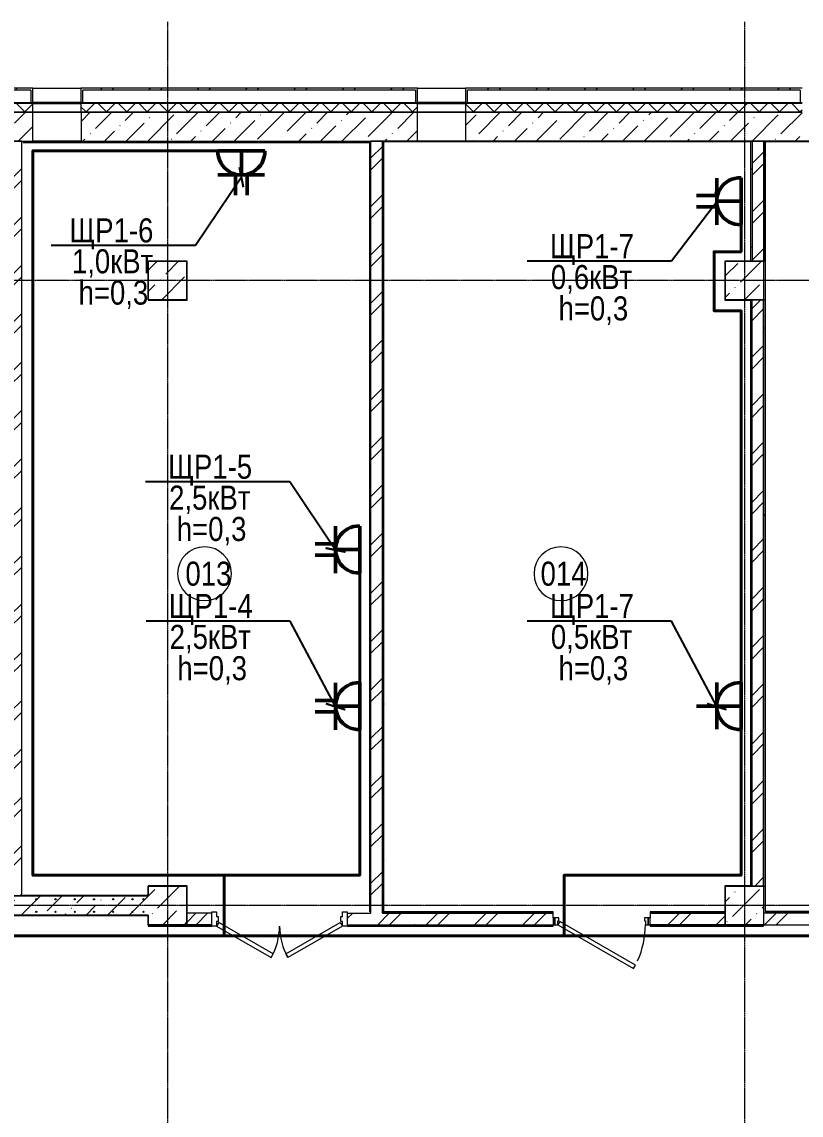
# Model space of a CAD drawing. Header units: metres. Extents: x -93142 to 227756, y -64772 to 286334.
# Drawn here: x 76548 to 84653, y -49466 to -38095 of the extents above; entities that cross this region are included whole.
import ezdxf

# ---------------------------------------------------------------- set-up
doc = ezdxf.new("R2010")
doc.units = ezdxf.units.M
doc.linetypes.add('ADSK_Линия сетки', pattern=[21, 12, -3, 3, -3])
doc.linetypes.add('Сверху_2_', pattern=[3.96875, 2.38125, -1.5875])
for name, color, linetype, lineweight in [('A-AREA-IDEN', 7, 'Continuous', 9), ('A-DOOR', 7, 'Continuous', 5), ('A-DOOR-FRAM', 7, 'Continuous', 13), ('A-FLOR', 7, 'Continuous', 5), ('A-GLAZ', 7, 'Continuous', 5), ('A-WALL', 7, 'Continuous', 5), ('A-WALL-PATT', 7, 'Continuous', 18), ('I-WALL', 7, 'Continuous', 5), ('S-COLS', 7, 'Continuous', 5), ('S-GRID', 7, 'Continuous', 9), ('S-RBAR', 7, 'Continuous', 5), ('Освещение', 1, 'Continuous', 50), ('Эл-свет раб.', 5, 'Continuous', 50), ('ЭЛ.сети', 5, 'Continuous', 100), ('ЭОМ', 7, 'Continuous', 40)]:
    doc.layers.add(name, color=color, linetype=linetype, lineweight=lineweight)
doc.styles.add('GOST Common_I_1', font='ARIALN.TTF', dxfattribs={"height": 300})
doc.styles.add('STYLE1', font='ARIALN.TTF', dxfattribs={"height": 250})
doc.styles.add('ГОСТ 2.304', font='ARIALN.TTF', dxfattribs={"width": 0.85})
doc.dimstyles.new('СПДС', dxfattribs={"dimscale": 100, "dimtxt": 2.5, "dimasz": 2.5, "dimexe": 1.25, "dimexo": 0.625, "dimtad": 1, "dimdec": 0, "dimrnd": 0.001, "dimtxsty": 'ГОСТ 2.304', "dimblk": 'OBLIQUE', "dimcen": 2.5, "dimdle": 2, "dimadec": 0, "dimazin": 2, "dimtfac": 0.75, "dimtdec": 0, "dimtmove": 1, "dimatfit": 3, "dimfxl": 1, "dimtolj": 1, "dimarcsym": 1})
pattern_1 = [(45, (0, 0), (84.19025, 308.69666), [396.875, -79.375, 3.353, -76.022])]
pattern_2 = [(45, (0, 0), (-251.4472, 251.4472), []), (45, (0, 381), (-251.4472, 251.4472), [])]
pattern_3 = [(0, (0, 0), (812.8, 203.2), [33.528, -576.072, 33.528, -576.072, -3251.2]), (0, (0, 0), (812.8, 203.2), [-1219.2, 33.528, -1185.672, 33.528, -576.072, -1422.4]), (0, (0, 0), (812.8, 203.2), [-3048, 33.528, -372.872, 33.528, -982.472]), (120, (304.8, 101.6), (-582.37636, 602.30545), [33.528, -576.072, 33.528, -576.072, -3251.2]), (120, (304.8, 101.6), (-582.37636, 602.30545), [-1219.2, 33.528, -1185.672, 33.528, -576.072, -1422.4]), (120, (304.8, 101.6), (-582.37636, 602.30545), [-3048, 33.528, -372.872, 33.528, -982.472]), (240, (406.4, 508), (-230.42364, -805.50545), [33.528, -576.072, 33.528, -576.072, -3251.2]), (240, (406.4, 508), (-230.42364, -805.50545), [-1219.2, 33.528, -1185.672, 33.528, -576.072, -1422.4]), (240, (406.4, 508), (-230.42364, -805.50545), [-3048, 33.528, -372.872, 33.528, -982.472])]

# ---------------------------------------------------------------- blocks, each defined once
blk = doc.blocks.new('Окно-Квадратный проем - 500 x 600_в_-242012-Цокольный этаж')
at = {"layer": 'A-GLAZ', "lineweight": 20}
for p, q in [((-258, -150), (-258, 150)), ((242, 150), (242, -150))]:
    blk.add_line(p, q, dxfattribs=at)
at = {"layer": 'A-GLAZ', "linetype": 'Сверху_2_', "lineweight": 20}
for p, q in [((-258, 150), (242, 150)), ((242, -150), (-258, -150))]:
    blk.add_line(p, q, dxfattribs=at)
blk = doc.blocks.new('КДП АПК - КР_rvt-1-Цокольный этаж')
at = {"layer": 'A-WALL-PATT', "lineweight": 15}
h = blk.add_hatch(dxfattribs=at)
h.set_pattern_fill('FP_9', color=256, style=0, pattern_type=2)
h.set_pattern_definition(pattern_1)
h.paths.add_polyline_path([(85696, -38696), (85696, -38396), (85163, -38396), (85163, -38696), (85539, -38696)], flags=0)
h.paths.add_polyline_path([(84525, -38696), (84663, -38696), (84663, -38396), (81163, -38396), (81163, -38696), (82497, -38696)], flags=0)
h.paths.add_polyline_path([(80663, -38696), (80663, -38396), (77163, -38396), (77163, -38696), (80469, -38696)], flags=0)
h.paths.add_polyline_path([(76663, -38696), (76663, -38396), (73163, -38396), (73163, -38696), (74386, -38696)], flags=0)
h.paths.add_polyline_path([(72663, -38696), (72663, -38396), (67912, -38396), (67912, -38696), (72358, -38696)], flags=0)
h = blk.add_hatch(dxfattribs=at)
h.set_pattern_fill('FP_9', color=256, style=0, pattern_type=2)
h.set_pattern_definition(pattern_1)
h.paths.add_polyline_path([(77863, -46746), (77863, -46546), (75763, -46546), (75763, -46746), (77428, -46746)], flags=0)
h.paths.add_polyline_path([(74363, -46746), (74363, -46546), (72263, -46546), (72263, -46746), (72358, -46746)], flags=0)
at = {"layer": 'S-COLS', "lineweight": 15}
h = blk.add_hatch(dxfattribs=at)
h.set_pattern_fill('FP_9', color=256, style=0, pattern_type=2)
h.set_pattern_definition(pattern_1)
h.paths.add_polyline_path([(78263, -40346), (78263, -39946), (77863, -39946), (77863, -40346)], flags=0)
h = blk.add_hatch(dxfattribs=at)
h.set_pattern_fill('FP_9', color=256, style=0, pattern_type=2)
h.set_pattern_definition(pattern_1)
h.paths.add_polyline_path([(84263, -40346), (84263, -39946), (83863, -39946), (83863, -40346)], flags=0)
h = blk.add_hatch(dxfattribs=at)
h.set_pattern_fill('FP_9', color=256, style=0, pattern_type=2)
h.set_pattern_definition(pattern_1)
h.paths.add_polyline_path([(77863, -46846), (78263, -46846), (78263, -46446), (77863, -46446), (77863, -46746)], flags=0)
h = blk.add_hatch(dxfattribs=at)
h.set_pattern_fill('FP_9', color=256, style=0, pattern_type=2)
h.set_pattern_definition(pattern_1)
h.paths.add_polyline_path([(84263, -46846), (84263, -46446), (83863, -46446), (83863, -46846)], flags=0)
at = {"layer": 'S-RBAR', "lineweight": 15}
for points in [[(76698, -46587), (76704, -46581), (76698, -46575), (76692, -46581)], [(76898, -46587), (76904, -46581), (76898, -46575), (76892, -46581)], [(77098, -46587), (77104, -46581), (77098, -46575), (77092, -46581)], [(77298, -46587), (77304, -46581), (77298, -46575), (77292, -46581)], [(77498, -46587), (77504, -46581), (77498, -46575), (77492, -46581)], [(77698, -46587), (77704, -46581), (77698, -46575), (77692, -46581)], [(77813, -46587), (77819, -46581), (77813, -46575), (77807, -46581)], [(76698, -46717), (76704, -46711), (76698, -46705), (76692, -46711)], [(76898, -46717), (76904, -46711), (76898, -46705), (76892, -46711)], [(77098, -46717), (77104, -46711), (77098, -46705), (77092, -46711)], [(77298, -46717), (77304, -46711), (77298, -46705), (77292, -46711)], [(77498, -46717), (77504, -46711), (77498, -46705), (77492, -46711)], [(77698, -46717), (77704, -46711), (77698, -46705), (77692, -46711)], [(77813, -46717), (77819, -46711), (77813, -46705), (77807, -46711)]]:
    blk.add_hatch(color=256, dxfattribs=at).paths.add_polyline_path(points, flags=0)
h = blk.add_hatch(color=256, dxfattribs=at)
edge = h.paths.add_edge_path(flags=0)
edge.add_arc((76698, -46581), 6, 0, 360)
h = blk.add_hatch(color=256, dxfattribs=at)
edge = h.paths.add_edge_path(flags=0)
edge.add_arc((76898, -46581), 6, 0, 360)
h = blk.add_hatch(color=256, dxfattribs=at)
edge = h.paths.add_edge_path(flags=0)
edge.add_arc((77098, -46581), 6, 0, 360)
h = blk.add_hatch(color=256, dxfattribs=at)
edge = h.paths.add_edge_path(flags=0)
edge.add_arc((77298, -46581), 6, 0, 360)
h = blk.add_hatch(color=256, dxfattribs=at)
edge = h.paths.add_edge_path(flags=0)
edge.add_arc((77498, -46581), 6, 0, 360)
h = blk.add_hatch(color=256, dxfattribs=at)
edge = h.paths.add_edge_path(flags=0)
edge.add_arc((77698, -46581), 6, 0, 360)
h = blk.add_hatch(color=256, dxfattribs=at)
edge = h.paths.add_edge_path(flags=0)
edge.add_arc((77813, -46581), 6, 0, 360)
h = blk.add_hatch(color=256, dxfattribs=at)
edge = h.paths.add_edge_path(flags=0)
edge.add_arc((76698, -46711), 6, 0, 360)
h = blk.add_hatch(color=256, dxfattribs=at)
edge = h.paths.add_edge_path(flags=0)
edge.add_arc((76898, -46711), 6, 0, 360)
h = blk.add_hatch(color=256, dxfattribs=at)
edge = h.paths.add_edge_path(flags=0)
edge.add_arc((77098, -46711), 6, 0, 360)
h = blk.add_hatch(color=256, dxfattribs=at)
edge = h.paths.add_edge_path(flags=0)
edge.add_arc((77298, -46711), 6, 0, 360)
h = blk.add_hatch(color=256, dxfattribs=at)
edge = h.paths.add_edge_path(flags=0)
edge.add_arc((77498, -46711), 6, 0, 360)
h = blk.add_hatch(color=256, dxfattribs=at)
edge = h.paths.add_edge_path(flags=0)
edge.add_arc((77698, -46711), 6, 0, 360)
h = blk.add_hatch(color=256, dxfattribs=at)
edge = h.paths.add_edge_path(flags=0)
edge.add_arc((77813, -46711), 6, 0, 360)
at = {"layer": 'I-WALL', "lineweight": 15}
for p, q in [((76663, -38396), (73163, -38396)), ((76663, -38696), (76663, -38396)), ((76663, -38396), (77163, -38396)), ((80663, -38396), (77163, -38396)), ((77163, -38396), (77163, -38696)), ((80663, -38696), (80663, -38396)), ((80663, -38396), (81163, -38396)), ((84663, -38396), (81163, -38396)), ((81163, -38396), (81163, -38696)), ((73163, -38696), (76663, -38696)), ((77163, -38696), (76663, -38696)), ((77163, -38696), (80663, -38696)), ((81163, -38696), (80663, -38696)), ((81163, -38696), (84663, -38696)), ((77863, -46546), (75763, -46546)), ((75763, -46746), (77863, -46746))]:
    blk.add_line(p, q, dxfattribs=at)
at = {"layer": 'S-COLS', "lineweight": 15}
for p, q in [((78263, -39946), (77863, -39946)), ((77863, -39946), (77863, -40346)), ((78263, -40346), (78263, -39946)), ((84263, -39946), (83863, -39946)), ((83863, -39946), (83863, -40346)), ((84263, -40346), (84263, -39946)), ((77863, -40346), (78263, -40346)), ((83863, -40346), (84263, -40346)), ((78263, -46446), (77863, -46446)), ((77863, -46446), (77863, -46546)), ((78263, -46846), (78263, -46446)), ((84263, -46446), (83863, -46446)), ((83863, -46446), (83863, -46846)), ((84263, -46846), (84263, -46446)), ((77863, -46746), (77863, -46846)), ((77863, -46846), (78263, -46846)), ((83863, -46846), (84263, -46846))]:
    blk.add_line(p, q, dxfattribs=at)
at = {"layer": 'S-RBAR', "lineweight": 15}
for p, q in [((76698, -46575), (76692, -46581)), ((76692, -46581), (76698, -46587)), ((76704, -46581), (76698, -46575)), ((76698, -46587), (76704, -46581)), ((76898, -46575), (76892, -46581)), ((76892, -46581), (76898, -46587)), ((76904, -46581), (76898, -46575)), ((76898, -46587), (76904, -46581)), ((77098, -46575), (77092, -46581)), ((77092, -46581), (77098, -46587)), ((77104, -46581), (77098, -46575)), ((77098, -46587), (77104, -46581)), ((77298, -46575), (77292, -46581)), ((77292, -46581), (77298, -46587)), ((77304, -46581), (77298, -46575)), ((77298, -46587), (77304, -46581)), ((77498, -46575), (77492, -46581)), ((77492, -46581), (77498, -46587)), ((77504, -46581), (77498, -46575)), ((77498, -46587), (77504, -46581)), ((77698, -46575), (77692, -46581)), ((77692, -46581), (77698, -46587)), ((77704, -46581), (77698, -46575)), ((77698, -46587), (77704, -46581)), ((77813, -46575), (77807, -46581)), ((77807, -46581), (77813, -46587)), ((77819, -46581), (77813, -46575)), ((77813, -46587), (77819, -46581)), ((76698, -46705), (76692, -46711)), ((76692, -46711), (76698, -46717)), ((76704, -46711), (76698, -46705)), ((76698, -46717), (76704, -46711)), ((76898, -46705), (76892, -46711)), ((76892, -46711), (76898, -46717)), ((76904, -46711), (76898, -46705)), ((76898, -46717), (76904, -46711)), ((77098, -46705), (77092, -46711)), ((77092, -46711), (77098, -46717)), ((77104, -46711), (77098, -46705)), ((77098, -46717), (77104, -46711)), ((77298, -46705), (77292, -46711)), ((77292, -46711), (77298, -46717)), ((77304, -46711), (77298, -46705)), ((77298, -46717), (77304, -46711)), ((77498, -46705), (77492, -46711)), ((77492, -46711), (77498, -46717)), ((77504, -46711), (77498, -46705)), ((77498, -46717), (77504, -46711)), ((77698, -46705), (77692, -46711)), ((77692, -46711), (77698, -46717)), ((77704, -46711), (77698, -46705)), ((77698, -46717), (77704, -46711)), ((77813, -46705), (77807, -46711)), ((77807, -46711), (77813, -46717)), ((77819, -46711), (77813, -46705)), ((77813, -46717), (77819, -46711))]:
    blk.add_line(p, q, dxfattribs=at)
for centre in [(76698, -46581), (76898, -46581), (77098, -46581), (77298, -46581), (77498, -46581), (77698, -46581), (77813, -46581), (76698, -46711), (76898, -46711), (77098, -46711), (77298, -46711), (77498, -46711), (77698, -46711), (77813, -46711)]:
    blk.add_circle(centre, 6, dxfattribs=at)
at = {"lineweight": 15}
for p in [(76921, -38546), (80921, -38546)]:
    blk.add_blockref('Окно-Квадратный проем - 500 x 600_в_-242012-Цокольный этаж', p, dxfattribs=at)
blk = doc.blocks.new('Дверь-ВНУТРЕННЯЯ - ДГ 21-14-1577430-Цокольный этаж')
at = {"layer": 'A-DOOR', "lineweight": 15}
for p, q in [((-633, -42), (-655, -81)), ((-655, -81), (-88, -409)), ((-65, -370), (-633, -42)), ((65, -370), (632, -42)), ((655, -81), (88, -409)), ((632, -42), (655, -81)), ((-88, -409), (-65, -370)), ((88, -409), (65, -370))]:
    blk.add_line(p, q, dxfattribs=at)
for centre, start, end in [((-655, -81), 330, 360), ((655, -81), 180, 210)]:
    blk.add_arc(centre, 655, start, end, dxfattribs=at)
at = {"layer": 'A-DOOR-FRAM', "lineweight": 15}
for p, q in [((-705, 69), (-655, 69)), ((-705, -81), (-705, 69)), ((-655, 69), (-655, 19)), ((-655, 19), (-639, 19)), ((-639, 19), (-639, -32)), ((639, 19), (655, 19)), ((639, -32), (639, 19)), ((655, 69), (705, 69)), ((655, 19), (655, 69)), ((705, 69), (705, -81)), ((-655, -81), (-705, -81)), ((-655, -32), (-655, -81)), ((-639, -32), (-655, -32)), ((655, -32), (639, -32)), ((655, -81), (655, -32)), ((705, -81), (655, -81))]:
    blk.add_line(p, q, dxfattribs=at)
blk = doc.blocks.new('AC_Дверь_Однопольная_ДеревяннаяВнутренняя_ГОСТ6629-88 - ДГ 21-10Л-1292866-Цокольный этаж')
at = {"layer": 'A-DOOR', "lineweight": 13}
for p, q in [((-333, 515), (-353, 480)), ((-353, 480), (435, 25)), ((455, 60), (-333, 515)), ((435, 25), (455, 60))]:
    blk.add_line(p, q, dxfattribs=at)
at = {"layer": 'A-DOOR', "lineweight": 18}
for p, q in [((-485, 60), (-505, 60)), ((-505, 60), (-505, -10)), ((-485, -10), (-485, 60)), ((505, 60), (485, 60)), ((485, 60), (485, -10)), ((505, -10), (505, 60)), ((-505, -10), (-485, -10)), ((485, -10), (505, -10))]:
    blk.add_line(p, q, dxfattribs=at)
at = {"layer": 'A-DOOR'}
blk.add_arc((455, 60), 910, 155.7365, 180, dxfattribs=at)
at = {"layer": 'A-DOOR-FRAM'}
for p, q in [((-455, 60), (-485, 60)), ((-485, 60), (-485, -10)), ((-455, 20), (-455, 60)), ((-445, 20), (-455, 20)), ((-445, -10), (-445, 20)), ((455, 20), (445, 20)), ((445, 20), (445, -10)), ((485, 60), (455, 60)), ((455, 60), (455, 20)), ((485, -10), (485, 60)), ((-485, -10), (-445, -10)), ((445, -10), (485, -10))]:
    blk.add_line(p, q, dxfattribs=at)
blk = doc.blocks.new('ПСС_Марка_помещения - Имя_2_5мм-224473-Цокольный этаж')
at = {"layer": 'A-AREA-IDEN'}
for start, end in [(360, 180), (180, 360)]:
    blk.add_arc((-0.07, 0.04), 3.5, start, end, dxfattribs=at)
blk = doc.blocks.new('двойная розетка штепсельная с заземляющим контактом скрытой установки IP20')
at = {"layer": 'Эл-свет раб.', "ltscale": 0.3}
for p, q in [((242831, -163233), (242831, -163444)), ((242951, -163233), (242951, -163444)), ((243132, -163444), (242645, -163444)), ((242891, -163696), (242891, -163444)), ((243135, -163696), (242647, -163696))]:
    blk.add_line(p, q, dxfattribs=at)
at = {"layer": 'Эл-свет раб.', "ltscale": 0.3, "extrusion": (0, 0, -1)}
blk.add_ellipse((242891, -163688), major_axis=(-173, 173), ratio=1, start_param=5.464002, end_param=8.673165, dxfattribs=at)
blk = doc.blocks.new('_Oblique')
at = {"color": 0, "linetype": 'ByBlock', "lineweight": -2}
blk.add_line((-0.5, -0.5), (0.5, 0.5), dxfattribs=at)
blk = doc.blocks.new('Розетка штепсельная с заземляющим контактом скрытой установки IP20')
at = {"layer": 'Эл-свет раб.', "ltscale": 0.3}
for p, q in [((191575, -246568), (191575, -246106)), ((191816, -246316), (191329, -246316)), ((191819, -246568), (191331, -246568))]:
    blk.add_line(p, q, dxfattribs=at)
at = {"layer": 'Эл-свет раб.', "ltscale": 0.3, "extrusion": (0, 0, -1)}
blk.add_ellipse((191575, -246560), major_axis=(-173, 173), ratio=1, start_param=5.464002, end_param=8.673165, dxfattribs=at)

msp = doc.modelspace()

# ---------------------------------------------------------------- hatches: boundary and pattern name
at = {"layer": 'A-WALL-PATT', "lineweight": 15}
h = msp.add_hatch(dxfattribs=at)
h.set_pattern_fill('FP_1', color=256, style=0, pattern_type=2)
h.set_pattern_definition(pattern_2)
h.paths.add_polyline_path([(85162.6532, -38935.6443), (85182.6532, -38935.6443), (85182.6532, -38805.6443), (85695.5434, -38805.6443), (85695.5434, -38785.6443), (85162.6532, -38785.6443), (85162.6532, -38805.6443)], flags=0)
h.paths.add_polyline_path([(84642.6532, -38935.6443), (84662.6532, -38935.6443), (84662.6532, -38785.6443), (81162.6532, -38785.6443), (81162.6532, -38935.6443), (81182.6532, -38935.6443), (81182.6532, -38805.6443), (84642.6532, -38805.6443)], flags=0)
h.paths.add_polyline_path([(80642.6532, -38935.6443), (80662.6532, -38935.6443), (80662.6532, -38785.6443), (77162.6532, -38785.6443), (77162.6532, -38935.6443), (77182.6532, -38935.6443), (77182.6532, -38805.6443), (80642.6532, -38805.6443)], flags=0)
h.paths.add_polyline_path([(76642.6532, -38935.6443), (76662.6532, -38935.6443), (76662.6532, -38785.6443), (73162.6532, -38785.6443), (73162.6532, -38935.6443), (73182.6532, -38935.6443), (73182.6532, -38805.6443), (76642.6532, -38805.6443)], flags=0)
h.paths.add_polyline_path([(72662.6532, -38935.6443), (72662.6532, -38785.6443), (67912.2467, -38785.6443), (67912.2467, -38805.6443), (72642.6532, -38805.6443), (72642.6532, -38935.6443)], flags=0)
at = {"layer": 'A-WALL-PATT', "lineweight": 15, "true_color": 0x787878}
h = msp.add_hatch(dxfattribs=at)
h.set_pattern_fill('FP_4', color=8, style=0, pattern_type=2)
h.set_pattern_definition([(45, (0, 0), (-106.06602, 106.06602), []), (135, (0, 0), (-106.06602, -106.06602), [])])
h.paths.add_polyline_path([(85539.2534, -39035.6443), (85695.5434, -39035.6443), (85695.5434, -38945.6443), (85162.6532, -38945.6443), (85162.6532, -39035.6443)], flags=0)
h.paths.add_polyline_path([(84662.6532, -39035.6443), (84662.6532, -38945.6443), (81162.6532, -38945.6443), (81162.6532, -39035.6443), (84525.3001, -39035.6443)], flags=0)
h.paths.add_polyline_path([(80662.6532, -39035.6443), (80662.6532, -38945.6443), (77162.6532, -38945.6443), (77162.6532, -39035.6443), (80469.4869, -39035.6443)], flags=0)
h.paths.add_polyline_path([(76662.6532, -39035.6443), (76662.6532, -38945.6443), (73162.6532, -38945.6443), (73162.6532, -39035.6443), (74385.7672, -39035.6443)], flags=0)
h.paths.add_polyline_path([(72662.6532, -39035.6443), (72662.6532, -38945.6443), (67912.2467, -38945.6443), (67912.2467, -39035.6443), (72357.8606, -39035.6443)], flags=0)
at = {"layer": 'A-WALL-PATT', "lineweight": 15}
h = msp.add_hatch(dxfattribs=at)
h.set_pattern_fill('FP_1', color=256, style=0, pattern_type=2)
h.set_pattern_definition(pattern_2)
h.paths.add_polyline_path([(76547.6532, -47185.6443), (76547.6532, -39335.6443), (76427.6532, -39335.6443), (76427.6532, -47185.6443)], flags=0)
h = msp.add_hatch(dxfattribs=at)
h.set_pattern_fill('FP_1', color=256, style=0, pattern_type=2)
h.set_pattern_definition(pattern_2)
h.paths.add_polyline_path([(80177.6532, -47365.6443), (80297.6532, -47365.6443), (80297.6532, -39335.6443), (80177.6532, -39335.6443), (80177.6532, -46028.875)], flags=0)
h = msp.add_hatch(dxfattribs=at)
h.set_pattern_fill('FP_2', color=256, style=0, pattern_type=2)
h.set_pattern_definition(pattern_3)
h.paths.add_polyline_path([(80309.6532, -47365.6443), (80309.6532, -39335.6443), (80297.6532, -39335.6443), (80297.6532, -47365.6443)], flags=0)
h = msp.add_hatch(dxfattribs=at)
h.set_pattern_fill('FP_2', color=256, style=0, pattern_type=2)
h.set_pattern_definition(pattern_3)
h.paths.add_polyline_path([(80469.4869, -39338.6443), (84127.6532, -39338.6443), (84127.6532, -39335.6443), (80309.6532, -39335.6443), (80309.6532, -39338.6443), (80312.6532, -39338.6443)], flags=0)
h = msp.add_hatch(dxfattribs=at)
h.set_pattern_fill('FP_2', color=256, style=0, pattern_type=2)
h.set_pattern_definition(pattern_3)
h.paths.add_polyline_path([(80312.6532, -47353.6443), (80312.6532, -39338.6443), (80309.6532, -39338.6443), (80309.6532, -47353.6443)], flags=0)
h = msp.add_hatch(dxfattribs=at)
h.set_pattern_fill('FP_2', color=256, style=0, pattern_type=2)
h.set_pattern_definition(pattern_3)
h.paths.add_polyline_path([(84127.6532, -40585.6443), (84130.6532, -40585.6443), (84130.6532, -39335.6443), (84127.6532, -39335.6443), (84127.6532, -40582.6443)], flags=0)
h = msp.add_hatch(dxfattribs=at)
h.set_pattern_fill('FP_2', color=256, style=0, pattern_type=2)
h.set_pattern_definition(pattern_3)
h.paths.add_polyline_path([(84142.6532, -40585.6443), (84142.6532, -39335.6443), (84130.6532, -39335.6443), (84130.6532, -40585.6443)], flags=0)
h = msp.add_hatch(dxfattribs=at)
h.set_pattern_fill('FP_1', color=256, style=0, pattern_type=2)
h.set_pattern_definition(pattern_2)
h.paths.add_polyline_path([(84262.6532, -40585.6443), (84262.6532, -39335.6443), (84142.6532, -39335.6443), (84142.6532, -40585.6443)], flags=0)
h = msp.add_hatch(dxfattribs=at)
h.set_pattern_fill('FP_2', color=256, style=0, pattern_type=2)
h.set_pattern_definition(pattern_3)
h.paths.add_polyline_path([(85695.5434, -39338.6443), (85695.5434, -39335.6443), (84280.6532, -39335.6443), (84280.6532, -39338.6443), (85539.2534, -39338.6443)], flags=0)
h = msp.add_hatch(dxfattribs=at)
h.set_pattern_fill('FP_2', color=256, style=0, pattern_type=2)
h.set_pattern_definition(pattern_3)
h.paths.add_polyline_path([(80174.6532, -47365.6443), (80174.6532, -39347.6443), (80162.6532, -39347.6443), (80162.6532, -47365.6443)], flags=0)
h = msp.add_hatch(dxfattribs=at)
h.set_pattern_fill('FP_2', color=256, style=0, pattern_type=2)
h.set_pattern_definition(pattern_3)
h.paths.add_polyline_path([(80177.6532, -47365.6443), (80177.6532, -39347.6443), (80174.6532, -39347.6443), (80174.6532, -47365.6443)], flags=0)
h = msp.add_hatch(dxfattribs=at)
h.set_pattern_fill('FP_2', color=256, style=0, pattern_type=2)
h.set_pattern_definition(pattern_3)
h.paths.add_polyline_path([(83862.6532, -40988.6443), (83862.6532, -40585.6443), (83859.6532, -40585.6443), (83859.6532, -40988.6443)], flags=0)
h = msp.add_hatch(dxfattribs=at)
h.set_pattern_fill('FP_2', color=256, style=0, pattern_type=2)
h.set_pattern_definition(pattern_3)
h.paths.add_polyline_path([(84130.6532, -47085.6443), (84130.6532, -40988.6443), (84127.6532, -40988.6443), (84127.6532, -47085.6443)], flags=0)
h = msp.add_hatch(dxfattribs=at)
h.set_pattern_fill('FP_2', color=256, style=0, pattern_type=2)
h.set_pattern_definition(pattern_3)
h.paths.add_polyline_path([(84142.6532, -47085.6443), (84142.6532, -40985.6443), (84130.6532, -40985.6443), (84130.6532, -47085.6443)], flags=0)
h = msp.add_hatch(dxfattribs=at)
h.set_pattern_fill('FP_1', color=256, style=0, pattern_type=2)
h.set_pattern_definition(pattern_2)
h.paths.add_polyline_path([(84142.6532, -47085.6443), (84262.6532, -47085.6443), (84262.6532, -40985.6443), (84142.6532, -40985.6443), (84142.6532, -46028.875)], flags=0)
h = msp.add_hatch(dxfattribs=at)
h.set_pattern_fill('FP_2', color=256, style=0, pattern_type=2)
h.set_pattern_definition(pattern_3)
h.paths.add_polyline_path([(84277.6532, -47085.5622), (84277.6532, -40985.7863), (84262.6532, -40985.7863), (84262.6532, -47085.5622)], flags=0)
h = msp.add_hatch(dxfattribs=at)
h.set_pattern_fill('FP_2', color=256, style=0, pattern_type=2)
h.set_pattern_definition(pattern_3)
h.paths.add_polyline_path([(84280.6532, -47085.5622), (84280.6532, -40985.7863), (84277.6532, -40985.7863), (84277.6532, -47085.5622)], flags=0)
h = msp.add_hatch(dxfattribs=at)
h.set_pattern_fill('FP_2', color=256, style=0, pattern_type=2)
h.set_pattern_definition(pattern_3)
h.paths.add_polyline_path([(78265.6532, -47353.6443), (78265.6532, -47085.6443), (78262.6532, -47085.6443), (78262.6532, -47353.6443)], flags=0)
h = msp.add_hatch(dxfattribs=at)
h.set_pattern_fill('FP_1', color=256, style=0, pattern_type=2)
h.set_pattern_definition(pattern_2)
h.paths.add_polyline_path([(83862.6532, -47485.6443), (83862.6532, -47365.6443), (83082.6532, -47365.6443), (83082.6532, -47485.6443)], flags=0)
h.paths.add_polyline_path([(82072.6532, -47485.6443), (82072.6532, -47365.6443), (79932.6532, -47365.6443), (79932.6532, -47485.6443), (80469.4869, -47485.6443)], flags=0)
h.paths.add_polyline_path([(78441.5803, -47485.6443), (78522.6532, -47485.6443), (78522.6532, -47365.6443), (78262.6532, -47365.6443), (78262.6532, -47485.6443)], flags=0)
h = msp.add_hatch(dxfattribs=at)
h.set_pattern_fill('FP_1', color=256, style=0, pattern_type=2)
h.set_pattern_definition(pattern_2)
h.paths.add_polyline_path([(87262.6532, -47485.6443), (87262.6532, -47365.6443), (86872.6532, -47365.6443), (86872.6532, -47485.6443)], flags=0)
h.paths.add_polyline_path([(84262.6532, -47485.6443), (85862.6532, -47485.6443), (85862.6532, -47365.6443), (84262.6532, -47365.6443), (84262.6532, -47443.389)], flags=0)
h = msp.add_hatch(dxfattribs=at)
h.set_pattern_fill('FP_2', color=256, style=0, pattern_type=2)
h.set_pattern_definition(pattern_3)
h.paths.add_polyline_path([(86872.6532, -47350.6443), (87262.6532, -47350.6443), (87262.6532, -47347.6443), (86872.6532, -47347.6443)], flags=0)
h.paths.add_polyline_path([(85862.6532, -47350.6443), (85862.6532, -47347.6443), (84280.6532, -47347.6443), (84280.6532, -47350.6443), (84525.3001, -47350.6443)], flags=0)
h = msp.add_hatch(dxfattribs=at)
h.set_pattern_fill('FP_2', color=256, style=0, pattern_type=2)
h.set_pattern_definition(pattern_3)
h.paths.add_polyline_path([(86872.6532, -47365.6443), (87262.6532, -47365.6443), (87262.6532, -47350.6443), (86872.6532, -47350.6443)], flags=0)
h.paths.add_polyline_path([(85862.6532, -47365.6443), (85862.6532, -47350.6443), (84280.6532, -47350.6443), (84280.6532, -47365.6443), (84525.3001, -47365.6443)], flags=0)
h = msp.add_hatch(dxfattribs=at)
h.set_pattern_fill('FP_2', color=256, style=0, pattern_type=2)
h.set_pattern_definition(pattern_3)
h.paths.add_polyline_path([(78262.6532, -47500.6443), (78262.6532, -47485.6443), (77859.6532, -47485.6443), (77859.6532, -47500.6443), (77862.6532, -47500.6443)], flags=0)
h = msp.add_hatch(dxfattribs=at)
h.set_pattern_fill('FP_2', color=256, style=0, pattern_type=2)
h.set_pattern_definition(pattern_3)
h.paths.add_polyline_path([(78262.6532, -47497.6443), (78522.6532, -47497.6443), (78522.6532, -47485.6443), (78262.6532, -47485.6443)], flags=0)
h.paths.add_polyline_path([(83862.6375, -47497.6443), (83862.6375, -47485.6443), (83082.6532, -47485.6443), (83082.6532, -47497.6443)], flags=0)
h.paths.add_polyline_path([(80469.4869, -47497.6443), (82072.6532, -47497.6443), (82072.6532, -47485.6443), (79932.6532, -47485.6443), (79932.6532, -47497.6443)], flags=0)
h = msp.add_hatch(dxfattribs=at)
h.set_pattern_fill('FP_2', color=256, style=0, pattern_type=2)
h.set_pattern_definition(pattern_3)
h.paths.add_polyline_path([(78441.5803, -47500.6443), (78522.6532, -47500.6443), (78522.6532, -47497.6443), (78262.6532, -47497.6443), (78262.6532, -47500.6443)], flags=0)
h.paths.add_polyline_path([(83862.6375, -47500.6443), (83862.6375, -47497.6443), (83082.6532, -47497.6443), (83082.6532, -47500.6443)], flags=0)
h.paths.add_polyline_path([(79932.6532, -47500.6443), (82072.6532, -47500.6443), (82072.6532, -47497.6443), (79932.6532, -47497.6443)], flags=0)
h = msp.add_hatch(dxfattribs=at)
h.set_pattern_fill('FP_2', color=256, style=0, pattern_type=2)
h.set_pattern_definition(pattern_3)
h.paths.add_polyline_path([(84262.6375, -47500.6443), (84262.6375, -47485.6443), (83862.6375, -47485.6443), (83862.6375, -47500.6443)], flags=0)

# ---------------------------------------------------------------- linework, layer by layer
at = {"layer": 'A-FLOR', "lineweight": 15}
msp.add_line((76547.6532, -39335.6443), (80177.6532, -39335.6443), dxfattribs=at)
at = {"layer": 'A-WALL', "lineweight": 15}
for p, q in [((76642.6532, -38805.6443), (73182.6532, -38805.6443)), ((76642.6532, -38805.6443), (76642.6532, -38935.6443)), ((80642.6532, -38805.6443), (77182.6532, -38805.6443)), ((77182.6532, -38935.6443), (77182.6532, -38805.6443)), ((80642.6532, -38805.6443), (80642.6532, -38935.6443)), ((84642.6532, -38805.6443), (81182.6532, -38805.6443)), ((81182.6532, -38935.6443), (81182.6532, -38805.6443)), ((84642.6532, -38805.6443), (84642.6532, -38935.6443)), ((76547.6532, -39335.6443), (67912.2467, -39335.6443)), ((76547.6532, -39347.6443), (76547.6532, -39335.6443)), ((80177.6532, -39335.6443), (80177.6532, -39347.6443)), ((85695.5434, -39335.6443), (80177.6532, -39335.6443)), ((80297.6532, -47365.6443), (80297.6532, -39335.6443)), ((80309.6532, -39335.6443), (80309.6532, -47353.6443)), ((80312.6532, -39338.6443), (84127.6532, -39338.6443)), ((80312.6532, -47350.6443), (80312.6532, -39338.6443)), ((84127.6532, -39338.6443), (84127.6532, -40582.6443)), ((84130.6532, -40585.6443), (84130.6532, -39335.6443)), ((84142.6532, -39335.6443), (84142.6532, -40585.6443)), ((84262.6532, -39335.6443), (84262.6532, -40585.7863)), ((84277.6532, -40585.7863), (84277.6532, -39335.6443)), ((84280.6532, -47347.6443), (84280.6532, -39338.6443)), ((84280.6532, -39338.6443), (85695.5434, -39338.6443)), ((76547.6532, -47185.6443), (76547.6532, -39347.6443)), ((80177.6532, -39347.6443), (76562.6532, -39347.6443)), ((76562.6532, -39347.6443), (76562.6532, -39350.6443)), ((76562.6532, -39350.6443), (80162.6532, -39350.6443)), ((80162.6532, -39347.6443), (80162.6532, -39350.6443)), ((80162.6532, -39350.6443), (80162.6532, -47350.6443)), ((80174.6532, -39347.6443), (80174.6532, -47365.6443)), ((80177.6532, -47365.6443), (80177.6532, -39347.6443)), ((78265.6532, -40582.6443), (77859.6532, -40582.6443)), ((77859.6532, -40582.6443), (77859.6532, -40988.6443)), ((77862.6532, -40585.6443), (78262.6532, -40585.6443)), ((77862.6532, -40985.6443), (77862.6532, -40585.6443)), ((78262.6532, -40585.6443), (78262.6532, -40985.6443)), ((78265.6532, -40988.6443), (78265.6532, -40582.6443)), ((84127.6532, -40582.6443), (83859.6532, -40582.6443)), ((83859.6532, -40582.6443), (83859.6532, -40988.6443)), ((83862.6532, -40585.6443), (84262.6532, -40585.6443)), ((83862.6532, -40985.6443), (83862.6532, -40585.6443)), ((84262.6532, -40585.7863), (84280.6532, -40585.7863)), ((84262.6532, -40585.7863), (84262.6532, -40985.7863)), ((77859.6532, -40988.6443), (78265.6532, -40988.6443)), ((78262.6532, -40985.6443), (77862.6532, -40985.6443)), ((83859.6532, -40988.6443), (84127.6532, -40988.6443)), ((84262.6532, -40985.6443), (83862.6532, -40985.6443)), ((84127.6532, -40988.6443), (84127.6532, -47082.6443)), ((84130.6532, -47085.6443), (84130.6532, -40985.6443)), ((84142.6532, -47085.6443), (84142.6532, -40985.6443)), ((84262.6532, -47085.6443), (84262.6532, -40985.7863)), ((84262.6532, -40985.7863), (84280.6532, -40985.7863)), ((84277.6532, -47085.5622), (84277.6532, -40985.7863)), ((75767.6532, -47185.6443), (77862.6532, -47185.6443)), ((77859.6532, -47182.6443), (76562.6532, -47182.6443)), ((77859.6532, -47082.6443), (77859.6532, -47182.6443)), ((78265.6532, -47082.6443), (77859.6532, -47082.6443)), ((77862.6532, -47185.6443), (77862.6532, -47085.6443)), ((77862.6532, -47085.6443), (78262.6532, -47085.6443)), ((78262.6532, -47085.6443), (78262.6532, -47500.6443)), ((78265.6532, -47350.6443), (78265.6532, -47082.6443)), ((84127.6532, -47082.6443), (83859.6532, -47082.6443)), ((83859.6532, -47082.6443), (83859.6532, -47350.6443)), ((83862.6532, -47085.6443), (84262.6532, -47085.6443)), ((83862.6532, -47365.6443), (83862.6532, -47085.6443)), ((84262.6532, -47085.5622), (84280.6532, -47085.5622)), ((84262.6532, -47085.5622), (84262.6532, -47485.6443)), ((77862.6532, -47385.6443), (75767.6532, -47385.6443)), ((75767.6532, -47388.6443), (77859.6532, -47388.6443)), ((77859.6532, -47388.6443), (77859.6532, -47500.6443)), ((77862.6532, -47485.6443), (77862.6532, -47385.6443)), ((78522.6532, -47365.6443), (78262.6532, -47365.6443)), ((79932.6532, -47365.6443), (80177.6532, -47365.6443)), ((82072.6532, -47365.6443), (80297.6532, -47365.6443)), ((80297.6532, -47365.6443), (80309.6532, -47365.6443)), ((80309.6532, -47353.6443), (82072.6532, -47353.6443)), ((82072.6532, -47350.6443), (80312.6532, -47350.6443)), ((80312.6532, -47365.6443), (82072.6532, -47365.6443)), ((82072.6532, -47365.6443), (82072.6532, -47350.6443)), ((82072.6532, -47415.6443), (82072.6532, -47365.6443)), ((83859.6532, -47350.6443), (83082.6532, -47350.6443)), ((83082.6532, -47350.6443), (83082.6532, -47365.6443)), ((83082.6532, -47353.6443), (83862.6532, -47353.6443)), ((83082.6532, -47365.6443), (83082.6532, -47415.6443)), ((83862.6532, -47365.6443), (83082.6532, -47365.6443)), ((83082.6532, -47365.6443), (83862.6532, -47365.6443)), ((83862.6532, -47485.6443), (83862.6532, -47365.6443)), ((85862.6532, -47365.6443), (84262.6532, -47365.6443)), ((85862.6532, -47347.6443), (84280.6532, -47347.6443)), ((85862.6532, -47350.6443), (84280.6532, -47350.6443)), ((84280.6532, -47350.6443), (84280.6532, -47365.6443)), ((77862.6532, -47485.6443), (77859.6532, -47485.6443)), ((77859.6532, -47500.6443), (78522.6532, -47500.6443)), ((78262.6532, -47485.6443), (77862.6532, -47485.6443)), ((78522.6532, -47485.6443), (78262.6532, -47485.6443)), ((78522.6532, -47497.6443), (78262.6532, -47497.6443)), ((79932.6532, -47485.6443), (82072.6532, -47485.6443)), ((82072.6532, -47497.6443), (79932.6532, -47497.6443)), ((79932.6532, -47500.6443), (82072.6532, -47500.6443)), ((82072.6532, -47500.6443), (82072.6532, -47485.6443)), ((83082.6532, -47485.6443), (83082.6532, -47500.6443)), ((83862.6375, -47485.6443), (83082.6532, -47485.6443)), ((83862.6375, -47497.6443), (83082.6532, -47497.6443)), ((83082.6532, -47500.6443), (84262.6375, -47500.6443)), ((83862.6375, -47500.6443), (83862.6375, -47485.6443)), ((84262.6375, -47485.6443), (83862.6375, -47485.6443)), ((84262.6375, -47497.6443), (84262.6375, -47485.6443)), ((84262.6532, -47485.6443), (85862.6532, -47485.6443))]:
    msp.add_line(p, q, dxfattribs=at)
at = {"layer": 'I-WALL', "lineweight": 15}
for p, q in [((76662.6532, -38785.6443), (73162.6532, -38785.6443)), ((76662.6532, -38935.6443), (76662.6532, -38785.6443)), ((76662.6532, -38785.6443), (77162.6532, -38785.6443)), ((80662.6532, -38785.6443), (77162.6532, -38785.6443)), ((77162.6532, -38785.6443), (77162.6532, -38935.6443)), ((80662.6532, -38935.6443), (80662.6532, -38785.6443)), ((80662.6532, -38785.6443), (81162.6532, -38785.6443)), ((84662.6532, -38785.6443), (81162.6532, -38785.6443)), ((81162.6532, -38785.6443), (81162.6532, -38935.6443)), ((73162.6532, -38935.6443), (76662.6532, -38935.6443)), ((76662.6532, -38945.6443), (73162.6532, -38945.6443)), ((77162.6532, -38935.6443), (76662.6532, -38935.6443)), ((76662.6532, -39035.6443), (76662.6532, -38945.6443)), ((76662.6532, -38945.6443), (77162.6532, -38945.6443)), ((77162.6532, -38935.6443), (80662.6532, -38935.6443)), ((80662.6532, -38945.6443), (77162.6532, -38945.6443)), ((77162.6532, -38945.6443), (77162.6532, -39035.6443)), ((81162.6532, -38935.6443), (80662.6532, -38935.6443)), ((80662.6532, -39035.6443), (80662.6532, -38945.6443)), ((80662.6532, -38945.6443), (81162.6532, -38945.6443)), ((81162.6532, -38935.6443), (84662.6532, -38935.6443)), ((84662.6532, -38945.6443), (81162.6532, -38945.6443)), ((81162.6532, -38945.6443), (81162.6532, -39035.6443)), ((73162.6532, -39035.6443), (76662.6532, -39035.6443)), ((77162.6532, -39035.6443), (76662.6532, -39035.6443)), ((77162.6532, -39035.6443), (80662.6532, -39035.6443)), ((81162.6532, -39035.6443), (80662.6532, -39035.6443)), ((81162.6532, -39035.6443), (84662.6532, -39035.6443))]:
    msp.add_line(p, q, dxfattribs=at)
at = {"layer": 'S-GRID', "linetype": 'ADSK_Линия сетки', "lineweight": 15}
for p, q in [((78062.6532, -38095.4453), (78062.6532, -63954.6071)), ((84062.6532, -38095.4453), (84062.6532, -63954.6071)), ((94527.9128, -40785.6443), (29247.2594, -40785.6443)), ((94527.9128, -47285.6443), (28964.2024, -47285.6443))]:
    msp.add_line(p, q, dxfattribs=at)
at = {"layer": 'ЭЛ.сети', "color": 0, "lineweight": 40}
for points in [[(62457.6532, -47600.6443), (72777.2729, -47600.6443), (78652.6532, -47600.6443), (78652.6532, -47600.6443), (78652.6532, -46970.6443), (76662.6532, -46970.6443), (76662.6532, -46970.6443), (76662.6532, -39435.6443), (78830.7814, -39435.6443)], [(84027.6532, -39960.6443), (84027.6532, -40485.6443), (83747.6532, -40485.6443), (83747.6532, -41100.6443), (84027.6532, -41100.6443), (84027.6532, -41100.6443), (84027.6532, -45211.8943), (84027.6532, -46970.6443), (82187.6532, -46970.6443), (82187.6532, -47600.6443), (78652.6532, -47600.6443)], [(78652.6532, -46970.6443), (80062.6532, -46970.6443), (80062.6532, -45211.8943), (80062.6532, -43582.7422)], [(82187.6532, -47600.6443), (88217.353, -47600.6443)]]:
    msp.add_lwpolyline(points, dxfattribs=at)

# ---------------------------------------------------------------- block references
at = {"lineweight": 15}
msp.add_blockref('КДП АПК - КР_rvt-1-Цокольный этаж', (0, -640), dxfattribs=at)
at = {"layer": 'A-AREA-IDEN', "lineweight": 15, "xscale": 80, "yscale": 80, "zscale": 80}
for p in [(78453.4413, -43838.1691), (82160.4145, -43838.1691)]:
    msp.add_blockref('ПСС_Марка_помещения - Имя_2_5мм-224473-Цокольный этаж', p, dxfattribs=at)
at = {"layer": 'A-DOOR', "lineweight": 15}
msp.add_blockref('Дверь-ВНУТРЕННЯЯ - ДГ 21-14-1577430-Цокольный этаж', (79227.6532, -47419.2943), dxfattribs=at)
at = {"layer": 'A-DOOR', "lineweight": 15, "rotation": 180}
msp.add_blockref('AC_Дверь_Однопольная_ДеревяннаяВнутренняя_ГОСТ6629-88 - ДГ 21-10Л-1292866-Цокольный этаж', (82577.6532, -47425.6443), dxfattribs=at)
at = {"layer": 'Освещение', "xscale": -1, "rotation": 90}
msp.add_blockref('Розетка штепсельная с заземляющим контактом скрытой установки IP20', (-162540.6899, 146362.9364), dxfattribs=at)
at = {"layer": 'ЭОМ', "color": 0, "lineweight": 30, "xscale": -1, "rotation": 180}
msp.add_blockref('двойная розетка штепсельная с заземляющим контактом скрытой установки IP20', (-164060.2741, -203131.4279), dxfattribs=at)
at = {"layer": 'ЭОМ', "color": 0, "lineweight": 30, "rotation": 90.00000000000001}
for p in [(-79668.1304, -282851.6999), (-83633.1304, -286473.7978), (-83633.1304, -288102.9499)]:
    msp.add_blockref('двойная розетка штепсельная с заземляющим контактом скрытой установки IP20', p, dxfattribs=at)

# ---------------------------------------------------------------- texts
at = {"layer": 'A-AREA-IDEN', "lineweight": 15, "char_height": 250, "attachment_point": 1, "style": 'GOST Common_I_1'}
for s, insert, width in [('013', (78248.945, -43709.7091), 577.215), ('014', (81942.7181, -43709.7091), 609.2825)]:
    msp.add_mtext(s, dxfattribs=dict(at, insert=insert, width=width))
at = {"layer": 'Эл-свет раб.', "color": 7, "style": 'STYLE1'}
for s, p in [('ЩР1-6', (77042.2001, -40388.9492)), ('ЩР1-7', (82039.8699, -40553.139)), ('1,0кВт', (77068.7297, -40710.5892)), ('0,6кВт', (82049.8342, -40874.779)), ('h=0,3', (77137.6196, -41036.3637, -386.7801)), ('h=0,3', (82129.4777, -41200.5534, -386.7801)), ('ЩР1-5', (78069.016, -42847.3407)), ('2,5кВт', (78078.9803, -43168.9807)), ('h=0,3', (78158.6239, -43494.7552, -386.7801)), ('ЩР1-4', (78074.8699, -44295.3671)), ('ЩР1-7', (82039.8699, -44295.3671)), ('2,5кВт', (78084.8342, -44617.0071)), ('0,5кВт', (82049.8342, -44617.0071)), ('h=0,3', (78164.4777, -44942.7815, -386.7801)), ('h=0,3', (82129.4777, -44942.7815, -386.7801))]:
    msp.add_text(s, height=250, dxfattribs=at).set_placement(p)

# ---------------------------------------------------------------- leaders
at = {"layer": 'ЭОМ', "lineweight": 25, "ltscale": 100}
for points in [[(78830.7814, -39711.1602), (78353.6803, -40420.6824), (76853.6803, -40420.6824)], [(83775.5238, -39966.4982), (83304.2765, -40584.8721), (81804.2765, -40584.8721)], [(79810.5238, -43588.5961), (79333.4226, -42879.0739), (77833.4226, -42879.0739)], [(79810.5238, -45217.7482), (79339.2765, -44327.1002), (77839.2765, -44327.1002)], [(83775.5238, -45217.7482), (83304.2765, -44327.1002), (81804.2765, -44327.1002)]]:
    msp.add_leader(points, dimstyle='СПДС', override={"dimasz": 1.5, "dimtad": 0, "dimldrblk": 'ArchTick', "dimfxl": 1.25, "dimtfill": 1, "dimlwd": 25}, dxfattribs=at)

doc.saveas('drawing.dxf')
